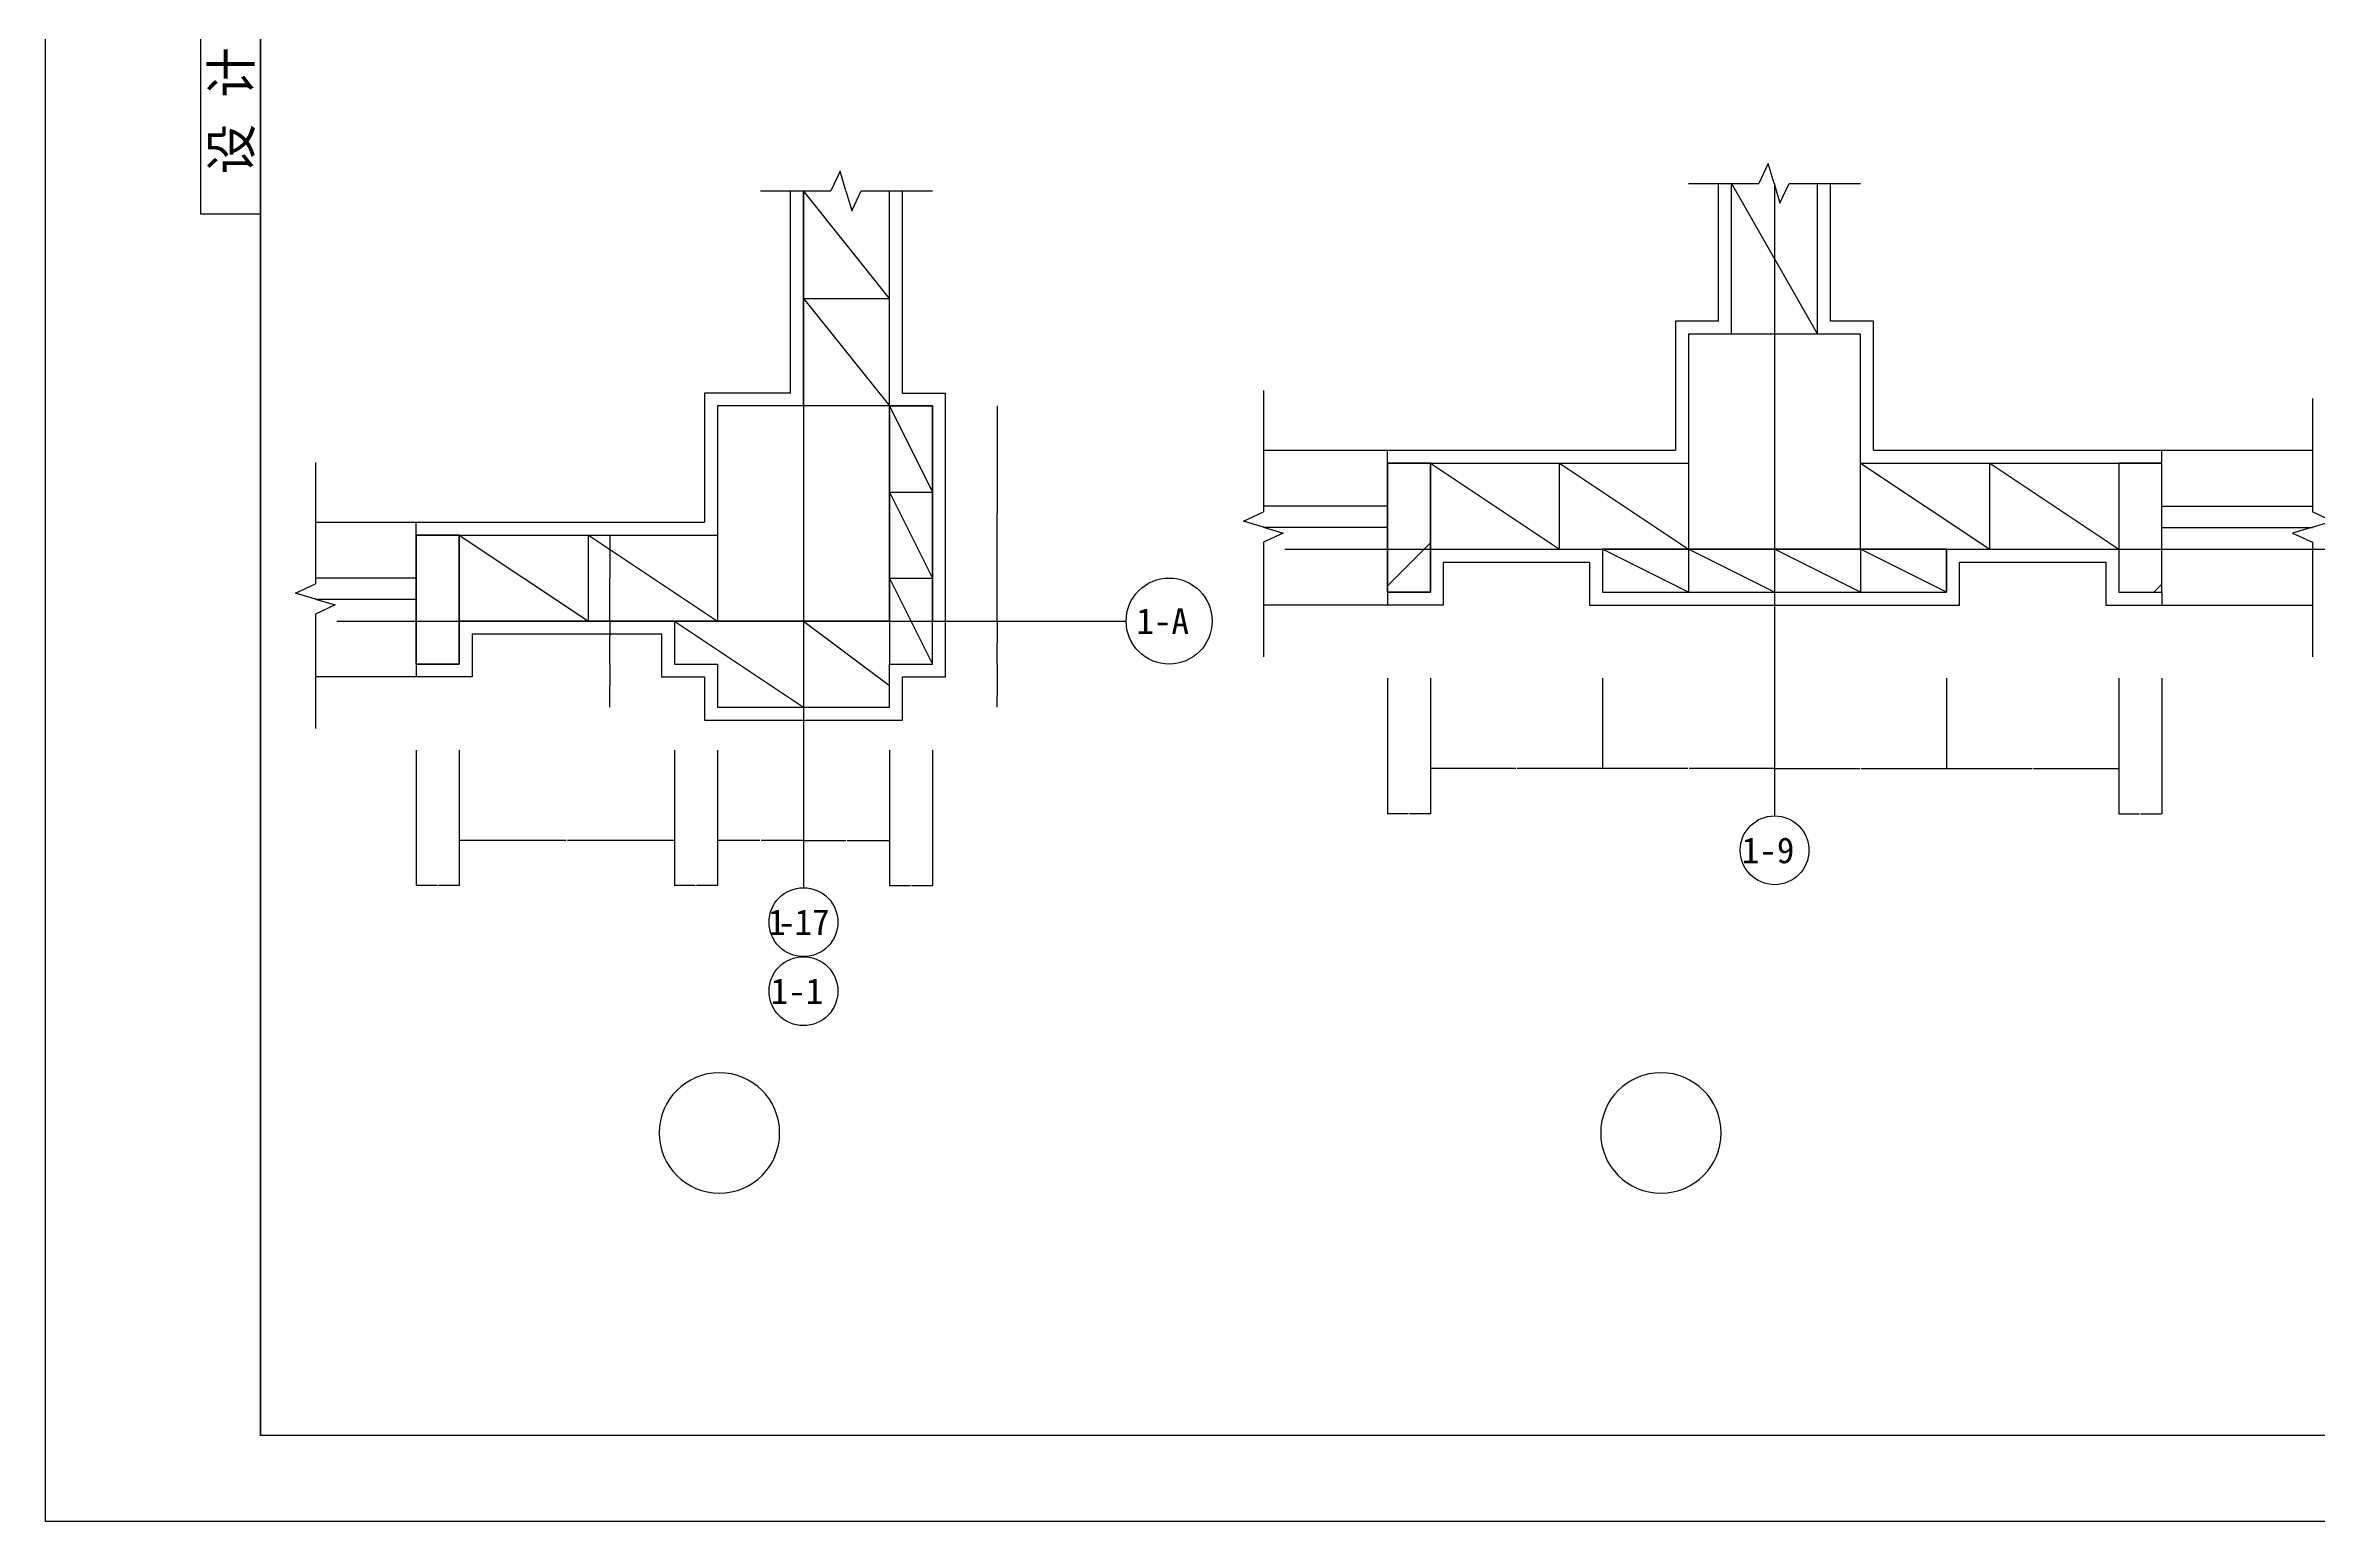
# Model space of a CAD drawing. Header units: metres. Extents: x -304948 to -288070, y -1095 to 10857.
# Drawn here: x -304948 to -299665, y 4917 to 8348 of the extents above; entities that cross this region are included whole.
import ezdxf

# ---------------------------------------------------------------- set-up
doc = ezdxf.new("R2010")
doc.units = ezdxf.units.M
for name, color, linetype in [('A', 230, 'Continuous'), ('DIM', 3, 'Continuous'), ('PUB_TEXT', 7, 'Continuous'), ('TK', 143, 'Continuous'), ('WALL', 7, 'Continuous')]:
    doc.layers.add(name, color=color, linetype=linetype)
doc.dimstyles.get("Standard").update_dxf_attribs({"dimtxt": 2.5, "dimasz": 2.5, "dimexe": 1.25, "dimexo": 0.625, "dimtad": 1, "dimcen": 2.5, "dimazin": 3, "dimtfac": 1, "dimtmove": 0, "dimatfit": 3})

# ---------------------------------------------------------------- blocks, each defined once
blk = doc.blocks.new('_INDEX1')
blk.add_lwpolyline([(-0.5, 0, 1), (0.5, 0, 1)], format="xyb", close=True)
blk = doc.blocks.new('*D22')
for p, q in [((-304086.33, 6710.13), (-304086.33, 6395.13)), ((-303986.33, 6710.13), (-303986.33, 6395.13)), ((-304037.83, 6395.13), (-304086.58, 6395.13)), ((-303986.08, 6395.13), (-304034.83, 6395.13))]:
    blk.add_line(p, q)
at = {"layer": 'Defpoints'}
for p in [(-304086.33, 6710.13), (-303986.33, 6710.13), (-303986.33, 6395.13)]:
    blk.add_point(p, dxfattribs=at)
at = {"layer": 'DIM', "insert": (-304036.33, 6395.13), "char_height": 1, "attachment_point": 5}
blk.add_mtext('100', dxfattribs=at)
blk = doc.blocks.new('*D23')
for p, q in [((-303486.33, 6710.13), (-303486.33, 6395.13)), ((-303386.33, 6710.13), (-303386.33, 6395.13)), ((-303437.83, 6395.13), (-303486.58, 6395.13)), ((-303386.08, 6395.13), (-303434.83, 6395.13))]:
    blk.add_line(p, q)
at = {"layer": 'Defpoints'}
for p in [(-303486.33, 6710.13), (-303386.33, 6710.13), (-303386.33, 6395.13)]:
    blk.add_point(p, dxfattribs=at)
at = {"layer": 'DIM', "insert": (-303436.33, 6395.13), "char_height": 1, "attachment_point": 5}
blk.add_mtext('100', dxfattribs=at)
blk = doc.blocks.new('*D24')
for p, q in [((-303386.33, 6710.13), (-303386.33, 6500.13)), ((-303186.33, 6710.13), (-303186.33, 6500.13)), ((-303287.83, 6500.13), (-303386.58, 6500.13)), ((-303186.08, 6500.13), (-303284.83, 6500.13))]:
    blk.add_line(p, q)
at = {"layer": 'Defpoints'}
for p in [(-303386.33, 6710.13), (-303186.33, 6710.13), (-303186.33, 6500.13)]:
    blk.add_point(p, dxfattribs=at)
at = {"layer": 'DIM', "insert": (-303286.33, 6500.13), "char_height": 1, "attachment_point": 5}
blk.add_mtext('200', dxfattribs=at)
blk = doc.blocks.new('*D25')
for p, q in [((-303986.33, 6710.13), (-303986.33, 6500.13)), ((-303486.33, 6710.13), (-303486.33, 6500.13)), ((-303737.83, 6500.13), (-303986.58, 6500.13)), ((-303486.08, 6500.13), (-303734.83, 6500.13))]:
    blk.add_line(p, q)
at = {"layer": 'Defpoints'}
for p in [(-303986.33, 6710.13), (-303486.33, 6710.13), (-303486.33, 6500.13)]:
    blk.add_point(p, dxfattribs=at)
at = {"layer": 'DIM', "insert": (-303736.33, 6500.13), "char_height": 1, "attachment_point": 5}
blk.add_mtext('500', dxfattribs=at)
blk = doc.blocks.new('*D26')
for p, q in [((-302986.33, 6710.13), (-302986.33, 6395.13)), ((-302886.33, 6710.13), (-302886.33, 6395.13)), ((-302986.08, 6395.13), (-302937.83, 6395.13)), ((-302934.83, 6395.13), (-302886.58, 6395.13))]:
    blk.add_line(p, q)
at = {"layer": 'Defpoints'}
for p in [(-302986.33, 6710.13), (-302886.33, 6710.13), (-302986.33, 6395.13)]:
    blk.add_point(p, dxfattribs=at)
at = {"layer": 'DIM', "insert": (-302936.33, 6395.13), "char_height": 1, "attachment_point": 5}
blk.add_mtext('100', dxfattribs=at)
blk = doc.blocks.new('*D27')
for p, q in [((-303186.33, 6710.13), (-303186.33, 6500.13)), ((-302986.33, 6710.13), (-302986.33, 6500.13)), ((-303186.08, 6500.13), (-303087.83, 6500.13)), ((-303084.83, 6500.13), (-302986.58, 6500.13))]:
    blk.add_line(p, q)
at = {"layer": 'Defpoints'}
for p in [(-303186.33, 6710.13), (-302986.33, 6710.13), (-303186.33, 6500.13)]:
    blk.add_point(p, dxfattribs=at)
at = {"layer": 'DIM', "insert": (-303086.33, 6500.13), "char_height": 1, "attachment_point": 5}
blk.add_mtext('200', dxfattribs=at)
blk = doc.blocks.new('*D28')
for p, q in [((-302736.33, 7010.13), (-302736.33, 6960.13)), ((-302736.58, 6960.13), (-302736.83, 6960.13)), ((-302736.33, 6910.13), (-302736.33, 6960.13)), ((-302736.33, 6960.13), (-302736.33, 6960.13)), ((-302736.08, 6960.13), (-302735.83, 6960.13))]:
    blk.add_line(p, q)
at = {"layer": 'Defpoints'}
for p in [(-302736.33, 7010.13), (-302736.33, 6960.13), (-302736.33, 6910.13)]:
    blk.add_point(p, dxfattribs=at)
at = {"layer": 'DIM', "insert": (-302736.33, 6961.255), "char_height": 1, "attachment_point": 5}
blk.add_mtext('0', dxfattribs=at)
blk = doc.blocks.new('*D29')
for p, q in [((-302736.33, 6910.13), (-302736.33, 6835.88)), ((-302736.58, 6835.88), (-302736.83, 6835.88)), ((-302736.33, 6810.13), (-302736.33, 6835.88)), ((-302736.33, 6835.88), (-302736.33, 6835.88)), ((-302736.08, 6835.88), (-302735.83, 6835.88))]:
    blk.add_line(p, q)
at = {"layer": 'Defpoints'}
for p in [(-302736.33, 6910.13), (-302736.33, 6835.88), (-302736.33, 6810.13)]:
    blk.add_point(p, dxfattribs=at)
at = {"layer": 'DIM', "insert": (-302736.33, 6837.005), "char_height": 1, "attachment_point": 5}
blk.add_mtext('0', dxfattribs=at)
blk = doc.blocks.new('*D30')
for p, q in [((-302736.33, 7510.13), (-302736.33, 7260.13)), ((-302736.58, 7260.13), (-302736.83, 7260.13)), ((-302736.33, 7010.13), (-302736.33, 7260.13)), ((-302736.33, 7260.13), (-302736.33, 7260.13)), ((-302736.08, 7260.13), (-302735.83, 7260.13))]:
    blk.add_line(p, q)
at = {"layer": 'Defpoints'}
for p in [(-302736.33, 7510.13), (-302736.33, 7260.13), (-302736.33, 7010.13)]:
    blk.add_point(p, dxfattribs=at)
at = {"layer": 'DIM', "insert": (-302736.33, 7261.255), "char_height": 1, "attachment_point": 5}
blk.add_mtext('0', dxfattribs=at)
blk = doc.blocks.new('*D31')
for p, q in [((-303636.33, 6910.13), (-303636.33, 6860.13)), ((-303636.58, 6860.13), (-303636.83, 6860.13)), ((-303636.33, 6810.13), (-303636.33, 6860.13)), ((-303636.33, 6860.13), (-303636.33, 6860.13)), ((-303636.08, 6860.13), (-303635.83, 6860.13))]:
    blk.add_line(p, q)
at = {"layer": 'Defpoints'}
for p in [(-303636.33, 6910.13), (-303636.33, 6860.13), (-303636.33, 6810.13)]:
    blk.add_point(p, dxfattribs=at)
at = {"layer": 'DIM', "insert": (-303636.33, 6861.255), "char_height": 1, "attachment_point": 5}
blk.add_mtext('0', dxfattribs=at)
blk = doc.blocks.new('*D32')
for p, q in [((-303636.58, 6975.79), (-303636.83, 6975.79)), ((-303636.33, 7010.13), (-303636.33, 6975.79)), ((-303636.33, 6910.13), (-303636.33, 6975.79)), ((-303636.33, 6975.79), (-303636.33, 6975.79)), ((-303636.08, 6975.79), (-303635.83, 6975.79))]:
    blk.add_line(p, q)
at = {"layer": 'Defpoints'}
for p in [(-303636.33, 7010.13), (-303636.33, 6975.79), (-303636.33, 6910.13)]:
    blk.add_point(p, dxfattribs=at)
at = {"layer": 'DIM', "insert": (-303636.33, 6976.915), "char_height": 1, "attachment_point": 5}
blk.add_mtext('0', dxfattribs=at)
blk = doc.blocks.new('*D33')
for p, q in [((-303636.33, 7210.13), (-303636.33, 7110.13)), ((-303636.58, 7110.13), (-303636.83, 7110.13)), ((-303636.33, 7010.13), (-303636.33, 7110.13)), ((-303636.33, 7110.13), (-303636.33, 7110.13)), ((-303636.08, 7110.13), (-303635.83, 7110.13))]:
    blk.add_line(p, q)
at = {"layer": 'Defpoints'}
for p in [(-303636.33, 7210.13), (-303636.33, 7110.13), (-303636.33, 7010.13)]:
    blk.add_point(p, dxfattribs=at)
at = {"layer": 'DIM', "insert": (-303636.33, 7111.255), "char_height": 1, "attachment_point": 5}
blk.add_mtext('0', dxfattribs=at)
blk = doc.blocks.new('*D34')
for p, q in [((-301829.03, 6877.38), (-301829.03, 6562.38)), ((-301729.03, 6877.38), (-301729.03, 6562.38)), ((-301780.53, 6562.38), (-301829.28, 6562.38)), ((-301728.78, 6562.38), (-301777.53, 6562.38))]:
    blk.add_line(p, q)
at = {"layer": 'Defpoints'}
for p in [(-301829.03, 6877.38), (-301729.03, 6877.38), (-301729.03, 6562.38)]:
    blk.add_point(p, dxfattribs=at)
at = {"layer": 'DIM', "insert": (-301779.03, 6562.38), "char_height": 1, "attachment_point": 5}
blk.add_mtext('100', dxfattribs=at)
blk = doc.blocks.new('*D35')
for p, q in [((-301329.03, 6877.38), (-301329.03, 6667.38)), ((-300929.03, 6877.38), (-300929.03, 6667.38)), ((-301130.53, 6667.38), (-301329.28, 6667.38)), ((-300928.78, 6667.38), (-301127.53, 6667.38))]:
    blk.add_line(p, q)
at = {"layer": 'Defpoints'}
for p in [(-301329.03, 6877.38), (-300929.03, 6877.38), (-300929.03, 6667.38)]:
    blk.add_point(p, dxfattribs=at)
at = {"layer": 'DIM', "insert": (-301129.03, 6667.38), "char_height": 1, "attachment_point": 5}
blk.add_mtext('400', dxfattribs=at)
blk = doc.blocks.new('*D36')
for p, q in [((-300929.03, 6877.38), (-300929.03, 6667.38)), ((-300529.03, 6877.38), (-300529.03, 6667.38)), ((-300928.78, 6667.38), (-300730.53, 6667.38)), ((-300727.53, 6667.38), (-300529.28, 6667.38))]:
    blk.add_line(p, q)
at = {"layer": 'Defpoints'}
for p in [(-300929.03, 6877.38), (-300529.03, 6877.38), (-300929.03, 6667.38)]:
    blk.add_point(p, dxfattribs=at)
at = {"layer": 'DIM', "insert": (-300729.03, 6667.38), "char_height": 1, "attachment_point": 5}
blk.add_mtext('400', dxfattribs=at)
blk = doc.blocks.new('*D37')
for p, q in [((-301729.03, 6877.38), (-301729.03, 6667.38)), ((-301329.03, 6877.38), (-301329.03, 6667.38)), ((-301530.53, 6667.38), (-301729.28, 6667.38)), ((-301328.78, 6667.38), (-301527.53, 6667.38))]:
    blk.add_line(p, q)
at = {"layer": 'Defpoints'}
for p in [(-301729.03, 6877.38), (-301329.03, 6877.38), (-301329.03, 6667.38)]:
    blk.add_point(p, dxfattribs=at)
at = {"layer": 'DIM', "insert": (-301529.03, 6667.38), "char_height": 1, "attachment_point": 5}
blk.add_mtext('400', dxfattribs=at)
blk = doc.blocks.new('*D38')
for p, q in [((-300129.03, 6877.38), (-300129.03, 6562.38)), ((-300029.03, 6877.38), (-300029.03, 6562.38)), ((-300128.78, 6562.38), (-300080.53, 6562.38)), ((-300077.53, 6562.38), (-300029.28, 6562.38))]:
    blk.add_line(p, q)
at = {"layer": 'Defpoints'}
for p in [(-300129.03, 6877.38), (-300029.03, 6877.38), (-300129.03, 6562.38)]:
    blk.add_point(p, dxfattribs=at)
at = {"layer": 'DIM', "insert": (-300079.03, 6562.38), "char_height": 1, "attachment_point": 5}
blk.add_mtext('100', dxfattribs=at)
blk = doc.blocks.new('*D39')
for p, q in [((-300529.03, 6877.38), (-300529.03, 6667.38)), ((-300129.03, 6877.38), (-300129.03, 6667.38)), ((-300528.78, 6667.38), (-300330.53, 6667.38)), ((-300327.53, 6667.38), (-300129.28, 6667.38))]:
    blk.add_line(p, q)
at = {"layer": 'Defpoints'}
for p in [(-300529.03, 6877.38), (-300129.03, 6877.38), (-300529.03, 6667.38)]:
    blk.add_point(p, dxfattribs=at)
at = {"layer": 'DIM', "insert": (-300329.03, 6667.38), "char_height": 1, "attachment_point": 5}
blk.add_mtext('400', dxfattribs=at)

msp = doc.modelspace()

# ---------------------------------------------------------------- hatches: boundary and pattern name
h = msp.add_hatch()
h.set_pattern_fill('AR-SAND', scale=20)
h.paths.add_polyline_path([(-304086.33, 7240.13), (-304086.33, 7210.13), (-303386.33, 7210.13), (-303386.33, 7510.13), (-303186.33, 7510.13), (-303186.33, 8010.13), (-303216.33, 8010.13), (-303216.33, 7540.13), (-303416.33, 7540.13), (-303416.33, 7240.13)])
h.paths.add_polyline_path([(-302956.33, 7540.13), (-302956.33, 8010.13), (-302986.33, 8010.13), (-302986.33, 7510.13), (-302886.33, 7510.13), (-302886.33, 7010.13), (-302856.33, 7010.13), (-302856.33, 7540.13)])
h.paths.add_polyline_path([(-302986.33, 6910.13), (-302986.33, 6810.13), (-303186.33, 6810.13), (-303186.33, 6780.13), (-302956.33, 6780.13), (-302956.33, 6880.13), (-302856.33, 6880.13), (-302856.33, 7010.13), (-302886.33, 7010.13), (-302886.33, 6910.13)])
h.paths.add_polyline_path([(-303416.33, 6880.13), (-303416.33, 6780.13), (-303186.33, 6780.13), (-303186.33, 6810.13), (-303386.33, 6810.13), (-303386.33, 6910.13), (-303486.33, 6910.13), (-303486.33, 7010.13), (-303986.33, 7010.13), (-303986.33, 6910.13), (-304086.33, 6910.13), (-304086.33, 6880.13), (-303956.33, 6880.13), (-303956.33, 6980.13), (-303516.33, 6980.13), (-303516.33, 6880.13)])
h = msp.add_hatch()
h.set_pattern_fill('AR-SAND', scale=20)
h.paths.add_polyline_path([(-300799.03, 7707.38), (-300799.03, 8027.38), (-300829.03, 8027.38), (-300829.03, 7677.38), (-300729.03, 7677.38), (-300729.03, 7377.38), (-300029.03, 7377.38), (-300029.03, 7407.38), (-300699.03, 7407.38), (-300699.03, 7707.38)])
h.paths.add_polyline_path([(-300529.03, 7177.38), (-300529.03, 7077.38), (-300929.03, 7077.38), (-300929.03, 7047.38), (-300499.03, 7047.38), (-300499.03, 7147.38), (-300159.03, 7147.38), (-300159.03, 7047.38), (-300029.03, 7047.38), (-300029.03, 7077.38), (-300129.03, 7077.38), (-300129.03, 7177.38)])
h.paths.add_polyline_path([(-301329.03, 7077.38), (-301329.03, 7177.38), (-301729.03, 7177.38), (-301729.03, 7077.38), (-301829.03, 7077.38), (-301829.03, 7047.38), (-301699.03, 7047.38), (-301699.03, 7147.38), (-301359.03, 7147.38), (-301359.03, 7047.38), (-300929.03, 7047.38), (-300929.03, 7077.38)])
h.paths.add_polyline_path([(-301129.03, 7377.38), (-301129.03, 7677.38), (-301029.03, 7677.38), (-301029.03, 8027.38), (-301059.03, 8027.38), (-301059.03, 7707.38), (-301159.03, 7707.38), (-301159.03, 7407.38), (-301829.03, 7407.38), (-301829.03, 7377.38)])
h = msp.add_hatch()
h.set_pattern_fill('AR-CONC', scale=40)
h.paths.add_polyline_path([(-300929.03, 7677.38), (-301129.03, 7677.38), (-301129.03, 7177.38), (-300929.03, 7177.38)])
h.paths.add_polyline_path([(-300729.03, 7677.38), (-300929.03, 7677.38), (-300929.03, 7177.38), (-300729.03, 7177.38)])
h = msp.add_hatch()
h.set_pattern_fill('ANSI31', scale=600)
h.paths.add_polyline_path([(-300929.03, 7677.38), (-301129.03, 7677.38), (-301129.03, 7177.38), (-300929.03, 7177.38)])
h.paths.add_polyline_path([(-300929.03, 7177.38), (-300729.03, 7177.38), (-300729.03, 7677.38), (-300929.03, 7677.38)])
h = msp.add_hatch()
h.set_pattern_fill('AR-CONC', scale=40)
h.paths.add_polyline_path([(-303186.33, 7510.13), (-303386.33, 7510.13), (-303386.33, 7010.13), (-303186.33, 7010.13)])
h.paths.add_polyline_path([(-302986.33, 7510.13), (-303186.33, 7510.13), (-303186.33, 7010.13), (-302986.33, 7010.13)])
h = msp.add_hatch()
h.set_pattern_fill('ANSI31', scale=600)
h.paths.add_polyline_path([(-303186.33, 7510.13), (-303386.33, 7510.13), (-303386.33, 7010.13), (-303186.33, 7010.13)])
h.paths.add_polyline_path([(-303186.33, 7010.13), (-302986.33, 7010.13), (-302986.33, 7510.13), (-303186.33, 7510.13)])
h = msp.add_hatch()
h.set_pattern_fill('ANSI31', scale=400)
h.paths.add_polyline_path([(-301829.03, 7177.38), (-301729.03, 7177.38), (-301729.03, 7377.38), (-301829.03, 7377.38)])
h.paths.add_polyline_path([(-301729.03, 7177.38), (-301829.03, 7177.38), (-301829.03, 7077.38), (-301729.03, 7077.38)])
h.paths.add_polyline_path([(-300129.03, 7177.38), (-300029.03, 7177.38), (-300029.03, 7377.38), (-300129.03, 7377.38)])
h.paths.add_polyline_path([(-300029.03, 7177.38), (-300129.03, 7177.38), (-300129.03, 7077.38), (-300029.03, 7077.38)])
h = msp.add_hatch()
h.set_pattern_fill('ANSI31', scale=400)
h.paths.add_polyline_path([(-304086.33, 7010.13), (-303986.33, 7010.13), (-303986.33, 7210.13), (-304086.33, 7210.13)])
h.paths.add_polyline_path([(-303986.33, 6910.13), (-303986.33, 7010.13), (-304086.33, 7010.13), (-304086.33, 6910.13)])

# ---------------------------------------------------------------- linework, layer by layer
for p, q in [((-303101.26, 8056.31), (-303122.66, 8010.13)), ((-303087.53, 8010.13), (-303101.26, 8056.31)), ((-300943.96, 8073.56), (-300965.36, 8027.38)), ((-300930.23, 8027.38), (-300943.96, 8073.56)), ((-303286.33, 8010.13), (-303122.66, 8010.13)), ((-303216.33, 7540.13), (-303216.33, 8010.13)), ((-302986.33, 7760.13), (-303186.33, 8010.13)), ((-303087.53, 8010.13), (-303073.8, 7963.94)), ((-303073.8, 7963.94), (-303052.4, 8010.13)), ((-303052.4, 8010.13), (-302886.33, 8010.13)), ((-302956.33, 7540.13), (-302956.33, 8010.13)), ((-301129.03, 8027.38), (-300965.36, 8027.38)), ((-301059.03, 7707.38), (-301059.03, 8027.38)), ((-301029.03, 8027.38), (-300829.03, 7677.38)), ((-300930.23, 8027.38), (-300916.5, 7981.2)), ((-300916.5, 7981.2), (-300895.1, 8027.38)), ((-300895.1, 8027.38), (-300729.03, 8027.38)), ((-300799.03, 7707.38), (-300799.03, 8027.38)), ((-303186.33, 7760.13), (-302986.33, 7510.13)), ((-303186.33, 7760.13), (-302986.33, 7760.13)), ((-301159.03, 7707.38), (-301159.03, 7407.38)), ((-301059.03, 7707.38), (-301159.03, 7707.38)), ((-300699.03, 7707.38), (-300799.03, 7707.38)), ((-300699.03, 7407.38), (-300699.03, 7707.38)), ((-303416.33, 7540.13), (-303416.33, 7240.13)), ((-303216.33, 7540.13), (-303416.33, 7540.13)), ((-302986.33, 7510.13), (-302886.33, 7310.13)), ((-302956.33, 7540.13), (-302856.33, 7540.13)), ((-302856.33, 6880.13), (-302856.33, 7540.13)), ((-302117.38, 7545.74), (-302117.38, 7263.71)), ((-299679.03, 7527.38), (-299679.03, 7263.71)), ((-302117.38, 7407.38), (-301159.03, 7407.38)), ((-301829.03, 7377.38), (-301829.03, 7407.38)), ((-300699.03, 7407.38), (-299679.03, 7407.38)), ((-300029.03, 7377.38), (-300029.03, 7407.38)), ((-304320.72, 7378.49), (-304320.72, 7096.46)), ((-301729.03, 7377.38), (-301429.03, 7177.38)), ((-301429.03, 7377.38), (-301129.03, 7177.38)), ((-301429.03, 7177.38), (-301429.03, 7377.38)), ((-300729.03, 7377.38), (-300429.03, 7177.38)), ((-300429.03, 7177.38), (-300429.03, 7377.38)), ((-300429.03, 7377.38), (-300129.03, 7177.38)), ((-302986.33, 7310.13), (-302886.33, 7110.13)), ((-302986.33, 7310.13), (-302886.33, 7310.13)), ((-304320.72, 7240.13), (-303416.33, 7240.13)), ((-304086.33, 7210.13), (-304086.33, 7240.13)), ((-302163.57, 7242.31), (-302117.38, 7263.71)), ((-302117.38, 7228.58), (-302163.57, 7242.31)), ((-301829.03, 7277.38), (-302117.38, 7277.38)), ((-300029.03, 7277.38), (-299679.03, 7277.38)), ((-299632.85, 7242.31), (-299679.03, 7263.71)), ((-299679.03, 7228.58), (-299632.85, 7242.31)), ((-303986.33, 7210.13), (-303686.33, 7010.13)), ((-303686.33, 7210.13), (-303386.33, 7010.13)), ((-303686.33, 7010.13), (-303686.33, 7210.13)), ((-302117.38, 7228.58), (-302071.2, 7214.85)), ((-301829.03, 7227.38), (-302117.38, 7227.38)), ((-302071.2, 7214.85), (-302117.38, 7193.45)), ((-302117.38, 7193.45), (-302117.38, 6927.38)), ((-300029.03, 7227.38), (-299679.03, 7227.38)), ((-299679.03, 7228.58), (-299725.21, 7214.85)), ((-299725.21, 7214.85), (-299679.03, 7193.45)), ((-299679.03, 7193.45), (-299679.03, 6927.38)), ((-301699.03, 7147.38), (-301699.03, 7047.38)), ((-301699.03, 7147.38), (-301359.03, 7147.38)), ((-301359.03, 7147.38), (-301359.03, 7047.38)), ((-301129.03, 7077.38), (-301329.03, 7177.38)), ((-301129.03, 7177.38), (-301129.03, 7077.38)), ((-300929.03, 7077.38), (-301129.03, 7177.38)), ((-300929.03, 7177.38), (-300929.03, 7077.38)), ((-300729.03, 7077.38), (-300929.03, 7177.38)), ((-300729.03, 7177.38), (-300729.03, 7077.38)), ((-300529.03, 7077.38), (-300729.03, 7177.38)), ((-300499.03, 7047.38), (-300499.03, 7147.38)), ((-300499.03, 7147.38), (-300159.03, 7147.38)), ((-300159.03, 7147.38), (-300159.03, 7047.38)), ((-304366.91, 7075.06), (-304320.72, 7096.46)), ((-304086.33, 7110.13), (-304320.72, 7110.13)), ((-302986.33, 7110.13), (-302886.33, 7110.13)), ((-302986.33, 7110.13), (-302886.33, 6910.13)), ((-304320.72, 7061.33), (-304366.91, 7075.06)), ((-304320.72, 7061.33), (-304274.54, 7047.6)), ((-304086.33, 7060.13), (-304320.72, 7060.13)), ((-304274.54, 7047.6), (-304320.72, 7026.2)), ((-301699.03, 7047.38), (-302117.38, 7047.38)), ((-301829.03, 7077.38), (-301829.03, 7047.38)), ((-301359.03, 7047.38), (-300929.03, 7047.38)), ((-300929.03, 7047.38), (-300499.03, 7047.38)), ((-300159.03, 7047.38), (-299679.03, 7047.38)), ((-300029.03, 7077.38), (-300029.03, 7047.38)), ((-304320.72, 7026.2), (-304320.72, 6760.13)), ((-303956.33, 6980.13), (-303956.33, 6880.13)), ((-303956.33, 6980.13), (-303516.33, 6980.13)), ((-303516.33, 6980.13), (-303516.33, 6880.13)), ((-303486.33, 7010.13), (-303186.33, 6810.13)), ((-303186.33, 7010.13), (-302986.33, 6860.13)), ((-302986.33, 7010.13), (-302986.33, 6910.13)), ((-303956.33, 6880.13), (-304320.72, 6880.13)), ((-304086.33, 6910.13), (-304086.33, 6880.13)), ((-303516.33, 6880.13), (-303416.33, 6880.13)), ((-303416.33, 6880.13), (-303416.33, 6780.13)), ((-302956.33, 6780.13), (-302956.33, 6880.13)), ((-302956.33, 6880.13), (-302856.33, 6880.13)), ((-303416.33, 6780.13), (-302956.33, 6780.13))]:
    msp.add_line(p, q)
for centre, radius in [((-302336.33, 7010.13), 100), ((-300929.03, 6477.38), 80), ((-303186.33, 6310.13), 80), ((-303186.33, 6149.89), 80)]:
    msp.add_circle(centre, radius)
at = {"layer": 'A'}
for p, q in [((-303186.33, 8010.13), (-303186.33, 6390.13)), ((-300929.03, 8027.38), (-300929.03, 6557.38)), ((-302067.38, 7177.38), (-299316.03, 7177.38)), ((-304270.72, 7010.13), (-302436.33, 7010.13))]:
    msp.add_line(p, q, dxfattribs=at)
at = {"layer": 'TK'}
for p, q in [((-304588.23, 10656.92), (-304588.23, 7956.92)), ((-304448.23, 10656.92), (-304448.23, 5116.92)), ((-304588.23, 7956.92), (-304448.23, 7956.92))]:
    msp.add_line(p, q, dxfattribs=at)
for points in [[(-304948.23, 4916.92), (-304948.23, 10856.92), (-296548.23, 10856.92), (-296548.23, 4916.92)], [(-304448.23, 5116.92), (-304448.23, 10656.92), (-296748.23, 10656.92), (-296748.23, 5116.92)]]:
    msp.add_lwpolyline(points, close=True, dxfattribs=at)
msp.add_lwpolyline([(-304448.23, 10656.92), (-296748.23, 10656.92), (-296748.23, 5116.92), (-304448.23, 5116.92), (-304448.23, 10656.92)], dxfattribs=at)
at = {"layer": 'WALL'}
for points in [[(-303186.33, 7510.13), (-303186.33, 8010.13)], [(-302986.33, 7510.13), (-302986.33, 8010.13)], [(-301029.03, 7677.38), (-301029.03, 8027.38)], [(-300829.03, 7677.38), (-300829.03, 8027.38)], [(-303186.33, 7510.13), (-303186.33, 7760.13)], [(-301129.03, 7677.38), (-301129.03, 7177.38)], [(-300729.03, 7677.38), (-301129.03, 7677.38)], [(-300729.03, 7177.38), (-300729.03, 7677.38)], [(-303386.33, 7510.13), (-303386.33, 7010.13)], [(-302986.33, 7510.13), (-303386.33, 7510.13)], [(-302986.33, 7010.13), (-302986.33, 7510.13)], [(-302986.33, 7510.13), (-302886.33, 7510.13)], [(-302986.33, 7510.13), (-302886.33, 7510.13)], [(-302886.33, 7510.13), (-302886.33, 7010.13)], [(-301829.03, 7077.38), (-301829.03, 7377.38)], [(-301829.03, 7377.38), (-301129.03, 7377.38)], [(-301729.03, 7377.38), (-301729.03, 7177.38)], [(-301729.03, 7377.38), (-301729.03, 7177.38)], [(-300729.03, 7377.38), (-300029.03, 7377.38)], [(-300129.03, 7377.38), (-300129.03, 7177.38)], [(-300029.03, 7077.38), (-300029.03, 7377.38)], [(-304086.33, 6910.13), (-304086.33, 7210.13)], [(-304086.33, 7210.13), (-303386.33, 7210.13)], [(-303986.33, 7210.13), (-303986.33, 7010.13)], [(-303986.33, 7210.13), (-303986.33, 7010.13)], [(-301729.03, 7177.38), (-301729.03, 7077.38)], [(-301729.03, 7177.38), (-300129.03, 7177.38)], [(-301329.03, 7177.38), (-301329.03, 7077.38)], [(-300529.03, 7177.38), (-300529.03, 7077.38)], [(-300529.03, 7077.38), (-300529.03, 7177.38)], [(-300129.03, 7177.38), (-300129.03, 7077.38)], [(-301729.03, 7077.38), (-301829.03, 7077.38)], [(-301329.03, 7077.38), (-300929.03, 7077.38)], [(-300929.03, 7077.38), (-300529.03, 7077.38)], [(-300129.03, 7077.38), (-300029.03, 7077.38)], [(-303986.33, 7010.13), (-303986.33, 6910.13)], [(-302986.33, 7010.13), (-303986.33, 7010.13)], [(-303486.33, 7010.13), (-303486.33, 6910.13)], [(-302886.33, 6910.13), (-302886.33, 7010.13)], [(-303986.33, 6910.13), (-304086.33, 6910.13)], [(-303486.33, 6910.13), (-303386.33, 6910.13)], [(-303386.33, 6910.13), (-303386.33, 6810.13)], [(-302986.33, 6810.13), (-302986.33, 6910.13)], [(-302986.33, 6910.13), (-302886.33, 6910.13)], [(-303386.33, 6810.13), (-302986.33, 6810.13)]]:
    msp.add_lwpolyline(points, dxfattribs=at)
for points in [[(-300729.03, 7677.38), (-301129.03, 7677.38), (-301129.03, 7177.38), (-300729.03, 7177.38)], [(-302986.33, 6910.13), (-302886.33, 6910.13), (-302886.33, 7010.13), (-302886.33, 7510.13), (-302986.33, 7510.13), (-302986.33, 7010.13), (-303486.33, 7010.13), (-303486.33, 6910.13), (-303386.33, 6910.13), (-303386.33, 6810.13), (-302986.33, 6810.13)], [(-302986.33, 7510.13), (-303386.33, 7510.13), (-303386.33, 7010.13), (-302986.33, 7010.13)], [(-301729.03, 7377.38), (-301829.03, 7377.38), (-301829.03, 7077.38), (-301729.03, 7077.38), (-301729.03, 7177.38)], [(-300029.03, 7377.38), (-300129.03, 7377.38), (-300129.03, 7177.38), (-300129.03, 7077.38), (-300029.03, 7077.38)], [(-303986.33, 7210.13), (-304086.33, 7210.13), (-304086.33, 6910.13), (-303986.33, 6910.13), (-303986.33, 7010.13)], [(-300529.03, 7177.38), (-301329.03, 7177.38), (-301329.03, 7077.38), (-300929.03, 7077.38), (-300529.03, 7077.38)]]:
    msp.add_lwpolyline(points, close=True, dxfattribs=at)

# ---------------------------------------------------------------- block references
at = {"layer": 'PUB_TEXT', "xscale": 280, "yscale": 280, "zscale": 280}
for p in [(-303381.64, 5820.18), (-301193.25, 5820.18)]:
    msp.add_blockref('_INDEX1', p, dxfattribs=at)

# ---------------------------------------------------------------- texts
for s, p in [('1-A', (-302412.67, 6980.01)), ('1-9', (-301005.37, 6447.26)), ('1', (-303268.7, 6280.01)), ('-', (-303245.79, 6280.01)), ('17', (-303207.19, 6280.01)), ('1-1', (-303262.67, 6119.77))]:
    msp.add_text(s, height=60).set_placement(p)
at = {"layer": 'TK'}
msp.add_text('设 计', height=90, rotation=90, dxfattribs=at).set_placement((-304471.47, 8049.02))

# ---------------------------------------------------------------- dimensions: what is measured, and where the dimension line sits
at = {"layer": 'DIM'}
for base, p1, p2, picture, middle in [((-302736.33, 7260.13), (-302736.33, 7010.13), (-302736.33, 7510.13), '*D30', (-302736.33, 7261.255)), ((-303636.33, 7110.13), (-303636.33, 7010.13), (-303636.33, 7210.13), '*D33', (-303636.33, 7111.255)), ((-303636.33, 6975.79), (-303636.33, 6910.13), (-303636.33, 7010.13), '*D32', (-303636.33, 6976.915)), ((-302736.33, 6960.13), (-302736.33, 7010.13), (-302736.33, 6910.13), '*D28', (-302736.33, 6961.255)), ((-303636.33, 6860.13), (-303636.33, 6810.13), (-303636.33, 6910.13), '*D31', (-303636.33, 6861.255)), ((-302736.33, 6835.88), (-302736.33, 6910.13), (-302736.33, 6810.13), '*D29', (-302736.33, 6837.005)), ((-301729.03, 6562.38), (-301729.03, 6877.38), (-301829.03, 6877.38), '*D34', (-301779.03, 6562.38)), ((-301329.03, 6667.38), (-301329.03, 6877.38), (-301729.03, 6877.38), '*D37', (-301529.03, 6667.38)), ((-300929.03, 6667.38), (-300929.03, 6877.38), (-301329.03, 6877.38), '*D35', (-301129.03, 6667.38)), ((-300929.03, 6667.38), (-300929.03, 6877.38), (-300529.03, 6877.38), '*D36', (-300729.03, 6667.38)), ((-300529.03, 6667.38), (-300529.03, 6877.38), (-300129.03, 6877.38), '*D39', (-300329.03, 6667.38)), ((-300129.03, 6562.38), (-300129.03, 6877.38), (-300029.03, 6877.38), '*D38', (-300079.03, 6562.38)), ((-303986.33, 6395.13), (-303986.33, 6710.13), (-304086.33, 6710.13), '*D22', (-304036.33, 6395.13)), ((-303386.33, 6395.13), (-303386.33, 6710.13), (-303486.33, 6710.13), '*D23', (-303436.33, 6395.13)), ((-303186.33, 6500.13), (-303186.33, 6710.13), (-303386.33, 6710.13), '*D24', (-303286.33, 6500.13)), ((-303186.33, 6500.13), (-303186.33, 6710.13), (-302986.33, 6710.13), '*D27', (-303086.33, 6500.13)), ((-302986.33, 6395.13), (-302986.33, 6710.13), (-302886.33, 6710.13), '*D26', (-302936.33, 6395.13))]:
    dim = msp.add_linear_dim(base=base, p1=p1, p2=p2, dimstyle='Standard', dxfattribs=at)
    dim.commit()
    dim.dimension.update_dxf_attribs({"geometry": picture, "text_midpoint": middle})
dim = msp.add_linear_dim(base=(-303486.33, 6500.13), p1=(-303486.33, 6710.13), p2=(-303986.33, 6710.13), text='500', dimstyle='Standard', dxfattribs=at)
dim.commit()
dim.dimension.update_dxf_attribs({"geometry": '*D25', "text_midpoint": (-303736.33, 6500.13)})

doc.saveas('drawing.dxf')
